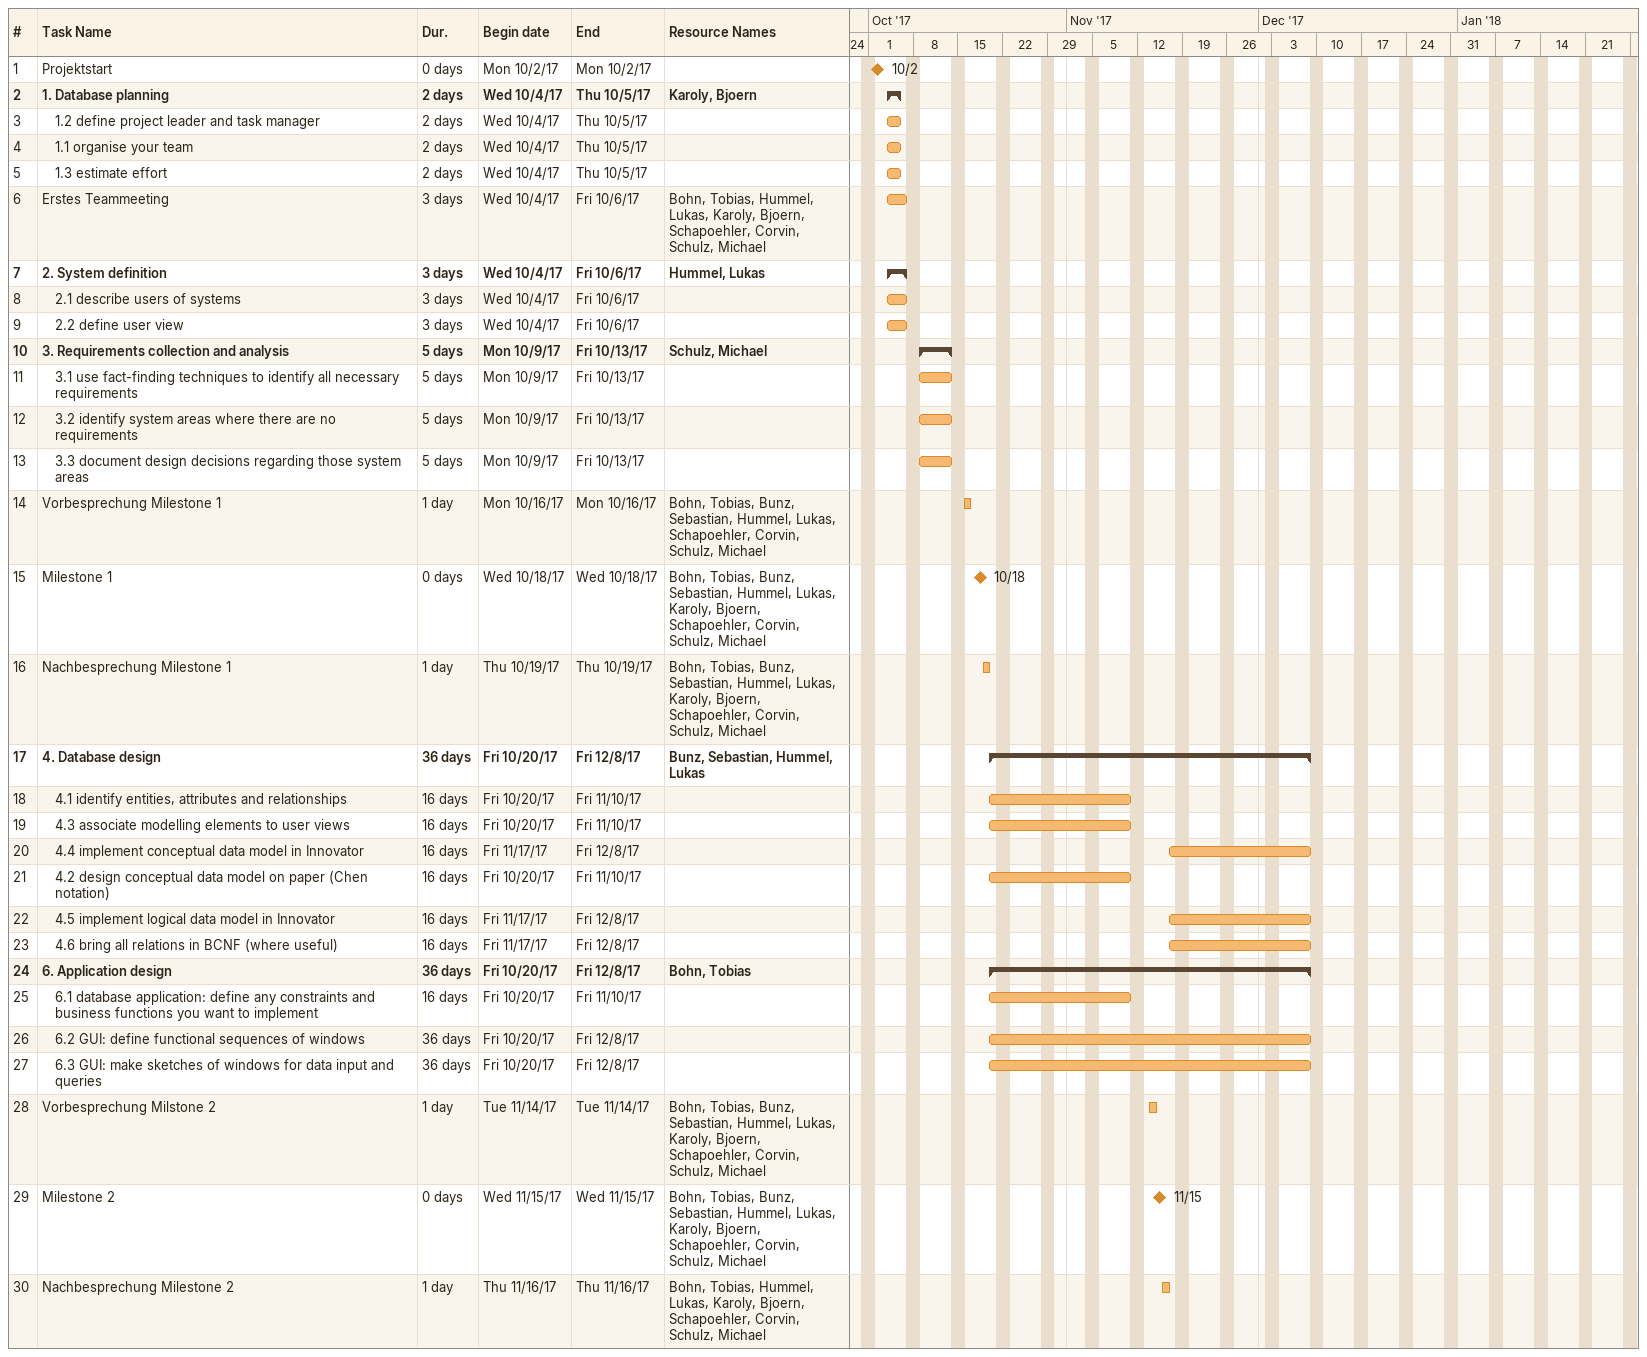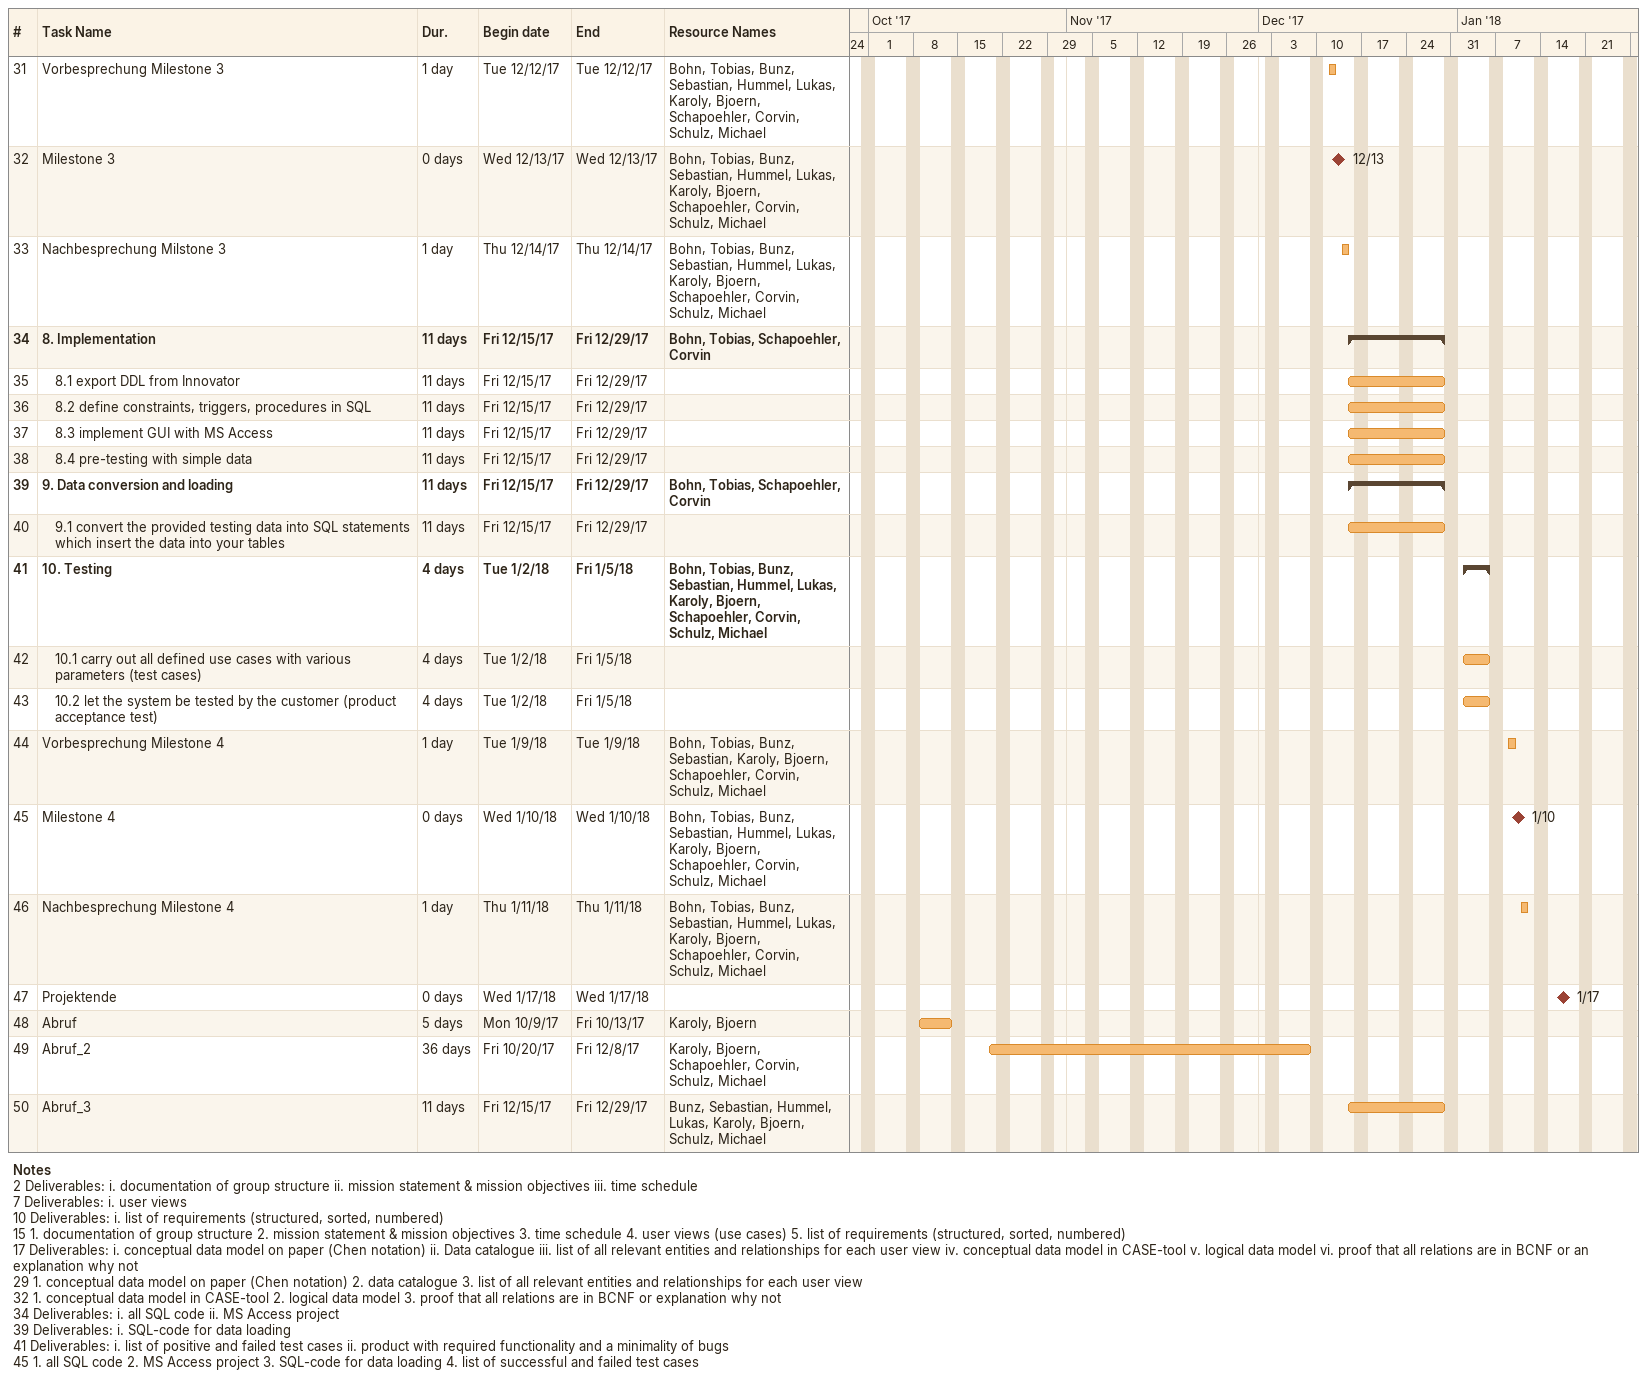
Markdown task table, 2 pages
| ID | Level | Task | Duration | Start | Finish | Resources |
|---|---|---|---|---|---|---|
| 1 | 1 | Projektstart | 0d | 2017-10-02 | 2017-10-02 |  |
| 2 | 1 | **1. Database planning** | 2d | 2017-10-04 | 2017-10-05 | Karoly, Bjoern |
| 3 | 2 | 1.2 define project leader and task manager | 2d | 2017-10-04 | 2017-10-05 |  |
| 4 | 2 | 1.1 organise your team | 2d | 2017-10-04 | 2017-10-05 |  |
| 5 | 2 | 1.3 estimate effort | 2d | 2017-10-04 | 2017-10-05 |  |
| 6 | 1 | Erstes Teammeeting | 3d | 2017-10-04 | 2017-10-06 | Bohn, Tobias, Hummel, Lukas, Karoly, Bjoern, Schapoehler, Corvin, Schulz, Michael |
| 7 | 1 | **2. System definition** | 3d | 2017-10-04 | 2017-10-06 | Hummel, Lukas |
| 8 | 2 | 2.1 describe users of systems | 3d | 2017-10-04 | 2017-10-06 |  |
| 9 | 2 | 2.2 define user view | 3d | 2017-10-04 | 2017-10-06 |  |
| 10 | 1 | **3. Requirements collection and analysis** | 5d | 2017-10-09 | 2017-10-13 | Schulz, Michael |
| 11 | 2 | 3.1 use fact-finding techniques to identify all necessary requirements | 5d | 2017-10-09 | 2017-10-13 |  |
| 12 | 2 | 3.2 identify system areas where there are no requirements | 5d | 2017-10-09 | 2017-10-13 |  |
| 13 | 2 | 3.3 document design decisions regarding those system areas | 5d | 2017-10-09 | 2017-10-13 |  |
| 14 | 1 | Vorbesprechung Milestone 1 | 1d | 2017-10-16 | 2017-10-16 | Bohn, Tobias, Bunz, Sebastian, Hummel, Lukas, Schapoehler, Corvin, Schulz, Michael |
| 15 | 1 | Milestone 1 | 0d | 2017-10-18 | 2017-10-18 | Bohn, Tobias, Bunz, Sebastian, Hummel, Lukas, Karoly, Bjoern, Schapoehler, Corvin, Schulz, Michael |
| 16 | 1 | Nachbesprechung Milestone 1 | 1d | 2017-10-19 | 2017-10-19 | Bohn, Tobias, Bunz, Sebastian, Hummel, Lukas, Karoly, Bjoern, Schapoehler, Corvin, Schulz, Michael |
| 17 | 1 | **4. Database design** | 36d | 2017-10-20 | 2017-12-08 | Bunz, Sebastian, Hummel, Lukas |
| 18 | 2 | 4.1 identify entities, attributes and relationships | 16d | 2017-10-20 | 2017-11-10 |  |
| 19 | 2 | 4.3 associate modelling elements to user views | 16d | 2017-10-20 | 2017-11-10 |  |
| 20 | 2 | 4.4 implement conceptual data model in Innovator | 16d | 2017-11-17 | 2017-12-08 |  |
| 21 | 2 | 4.2 design conceptual data model on paper (Chen notation) | 16d | 2017-10-20 | 2017-11-10 |  |
| 22 | 2 | 4.5 implement logical data model in Innovator | 16d | 2017-11-17 | 2017-12-08 |  |
| 23 | 2 | 4.6 bring all relations in BCNF (where useful) | 16d | 2017-11-17 | 2017-12-08 |  |
| 24 | 1 | **6. Application design** | 36d | 2017-10-20 | 2017-12-08 | Bohn, Tobias |
| 25 | 2 | 6.1 database application: define any constraints and business functions you want to implement | 16d | 2017-10-20 | 2017-11-10 |  |
| 26 | 2 | 6.2 GUI: define functional sequences of windows | 36d | 2017-10-20 | 2017-12-08 |  |
| 27 | 2 | 6.3 GUI: make sketches of windows for data input and queries | 36d | 2017-10-20 | 2017-12-08 |  |
| 28 | 1 | Vorbesprechung Milstone 2 | 1d | 2017-11-14 | 2017-11-14 | Bohn, Tobias, Bunz, Sebastian, Hummel, Lukas, Karoly, Bjoern, Schapoehler, Corvin, Schulz, Michael |
| 29 | 1 | Milestone 2 | 0d | 2017-11-15 | 2017-11-15 | Bohn, Tobias, Bunz, Sebastian, Hummel, Lukas, Karoly, Bjoern, Schapoehler, Corvin, Schulz, Michael |
| 30 | 1 | Nachbesprechung Milestone 2 | 1d | 2017-11-16 | 2017-11-16 | Bohn, Tobias, Hummel, Lukas, Karoly, Bjoern, Schapoehler, Corvin, Schulz, Michael |
| 31 | 1 | Vorbesprechung Milestone 3 | 1d | 2017-12-12 | 2017-12-12 | Bohn, Tobias, Bunz, Sebastian, Hummel, Lukas, Karoly, Bjoern, Schapoehler, Corvin, Schulz, Michael |
| 32 | 1 | Milestone 3 | 0d | 2017-12-13 | 2017-12-13 | Bohn, Tobias, Bunz, Sebastian, Hummel, Lukas, Karoly, Bjoern, Schapoehler, Corvin, Schulz, Michael |
| 33 | 1 | Nachbesprechung Milstone 3 | 1d | 2017-12-14 | 2017-12-14 | Bohn, Tobias, Bunz, Sebastian, Hummel, Lukas, Karoly, Bjoern, Schapoehler, Corvin, Schulz, Michael |
| 34 | 1 | **8. Implementation** | 11d | 2017-12-15 | 2017-12-29 | Bohn, Tobias, Schapoehler, Corvin |
| 35 | 2 | 8.1 export DDL from Innovator | 11d | 2017-12-15 | 2017-12-29 |  |
| 36 | 2 | 8.2 define constraints, triggers, procedures in SQL | 11d | 2017-12-15 | 2017-12-29 |  |
| 37 | 2 | 8.3 implement GUI with MS Access | 11d | 2017-12-15 | 2017-12-29 |  |
| 38 | 2 | 8.4 pre-testing with simple data | 11d | 2017-12-15 | 2017-12-29 |  |
| 39 | 1 | **9. Data conversion and loading** | 11d | 2017-12-15 | 2017-12-29 | Bohn, Tobias, Schapoehler, Corvin |
| 40 | 2 | 9.1 convert the provided testing data into SQL statements which insert the data into your tables | 11d | 2017-12-15 | 2017-12-29 |  |
| 41 | 1 | **10. Testing** | 4d | 2018-01-02 | 2018-01-05 | Bohn, Tobias, Bunz, Sebastian, Hummel, Lukas, Karoly, Bjoern, Schapoehler, Corvin, Schulz, Michael |
| 42 | 2 | 10.1 carry out all defined use cases with various parameters (test cases) | 4d | 2018-01-02 | 2018-01-05 |  |
| 43 | 2 | 10.2 let the system be tested by the customer (product acceptance test) | 4d | 2018-01-02 | 2018-01-05 |  |
| 44 | 1 | Vorbesprechung Milestone 4 | 1d | 2018-01-09 | 2018-01-09 | Bohn, Tobias, Bunz, Sebastian, Karoly, Bjoern, Schapoehler, Corvin, Schulz, Michael |
| 45 | 1 | Milestone 4 | 0d | 2018-01-10 | 2018-01-10 | Bohn, Tobias, Bunz, Sebastian, Hummel, Lukas, Karoly, Bjoern, Schapoehler, Corvin, Schulz, Michael |
| 46 | 1 | Nachbesprechung Milestone 4 | 1d | 2018-01-11 | 2018-01-11 | Bohn, Tobias, Bunz, Sebastian, Hummel, Lukas, Karoly, Bjoern, Schapoehler, Corvin, Schulz, Michael |
| 47 | 1 | Projektende | 0d | 2018-01-17 | 2018-01-17 |  |
| 48 | 1 | Abruf | 5d | 2017-10-09 | 2017-10-13 | Karoly, Bjoern |
| 49 | 1 | Abruf_2 | 36d | 2017-10-20 | 2017-12-08 | Karoly, Bjoern, Schapoehler, Corvin, Schulz, Michael |
| 50 | 1 | Abruf_3 | 11d | 2017-12-15 | 2017-12-29 | Bunz, Sebastian, Hummel, Lukas, Karoly, Bjoern, Schulz, Michael |

Notes
- 2: Deliverables: i. documentation of group structure ii. mission statement & mission objectives iii. time schedule
- 7: Deliverables: i. user views
- 10: Deliverables: i. list of requirements (structured, sorted, numbered)
- 15: 1. documentation of group structure 2. mission statement & mission objectives 3. time schedule 4. user views (use cases) 5. list of requirements (structured, sorted, numbered)
- 17: Deliverables: i. conceptual data model on paper (Chen notation) ii. Data catalogue iii. list of all relevant entities and relationships for each user view iv. conceptual data model in CASE-tool v. logical data model vi. proof that all relations are in BCNF or an explanation why not
- 29: 1. conceptual data model on paper (Chen notation) 2. data catalogue 3. list of all relevant entities and relationships for each user view
- 32: 1. conceptual data model in CASE-tool 2. logical data model 3. proof that all relations are in BCNF or explanation why not
- 34: Deliverables: i. all SQL code ii. MS Access project
- 39: Deliverables: i. SQL-code for data loading
- 41: Deliverables: i. list of positive and failed test cases ii. product with required functionality and a minimality of bugs
- 45: 1. all SQL code 2. MS Access project 3. SQL-code for data loading 4. list of successful and failed test cases
